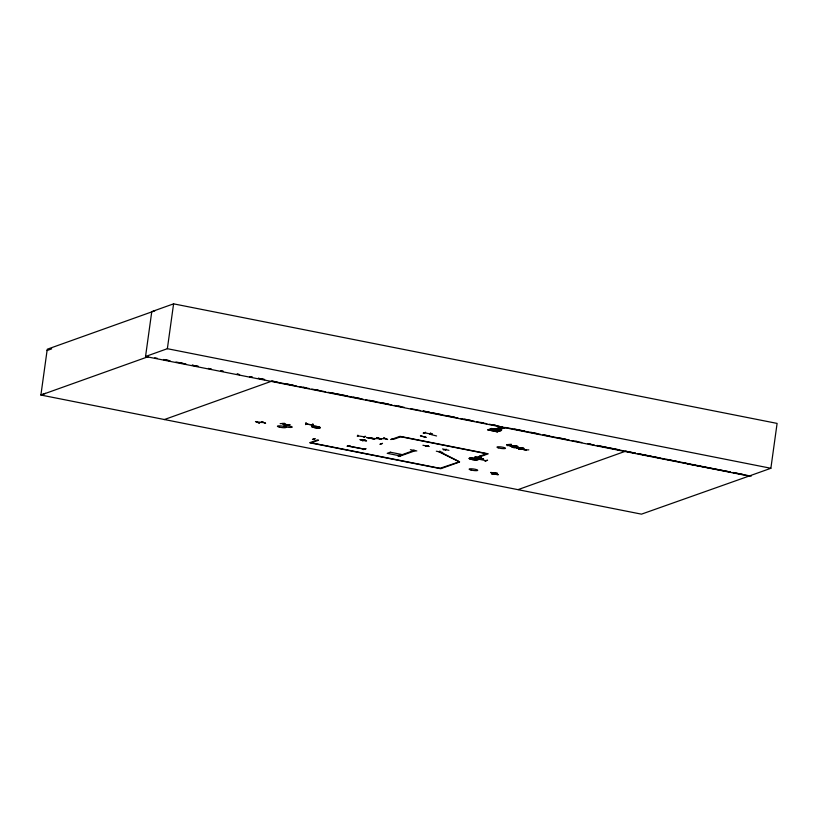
<?xml version="1.0" encoding="UTF-8"?>
<svg xmlns="http://www.w3.org/2000/svg" width="818" height="818" viewBox="0 0 818 818"><rect width="100%" height="100%" fill="white"/><g stroke="black" fill="none" stroke-linecap="round" stroke-linejoin="round"><path stroke-width="1.23" d="M431.066 434.583L436.577 435.963M477.006 458.54L483.489 458.97M483.571 459.133L476.904 458.509M366.423 437.466L372.844 438.714M442.538 448.959L448.939 450.329M498.182 474.706L491.352 473.755L498.162 474.624M145.543 356.505L151.77 311.638L173.59 303.846L777.1 423.407L770.873 468.274L749.053 476.066L145.543 356.505L167.363 348.703L770.873 468.274M167.363 348.703L173.59 303.846M306.044 423.366C305.411 425.084 306.055 422.303 306.627 423.683M306.505 423.489L306.535 424.153L306.525 423.427L305.564 423.387M380.554 439.297L376.842 437.507M430.278 433.254C430.922 434.573 430.544 432.139 430.411 433.898M430.902 433.387L430.749 434.031L430.994 433.346M439.522 451.833L439.644 451.178L439.777 451.884M439.501 468.458L459.552 461.781L440.145 451.884L440.217 451.321M513.99 446.301C514.655 447.824 513.183 445.83 509.369 445.616M513.909 446.955L513.745 446.291L514.389 446.423L514.348 447.109L509.921 445.779M515.647 446.689L515.841 446.045M516.015 446.025L515.892 446.679M516.986 447.241C515.156 448.714 517.804 446.393 516.23 447.773L520.718 449.092M516.894 447.896L516.598 447.109M516.669 447.896L516.526 447.098M516.72 447.906L516.925 447.211M687.273 463.826L730.576 472.027M749.053 476.066L641.476 514.154L40.9 395.033L47.25 349.235L154.878 310.779M490.718 472.487L497.559 473.366L490.759 472.456M360.094 439.726L366.587 440.902L360.145 439.675M436.321 451.209L442.743 452.497M306.004 423.07L305.666 424.614L305.584 423.346M312.548 424.951L305.83 424L312.568 424.951M426.004 437.303L420.411 435.841L426.004 437.323M410.401 449.706L416.822 450.953M474.88 456.996L481.536 457.63L474.982 457.098M362.783 440.728L365.084 439.951M281.944 423.56L287.006 425.053M282.159 423.499L287.261 425.053M507.017 445.595L511.904 445.503M517.518 446.372L512.651 446.567L517.763 446.352M518.663 447.569L513.837 447.835M518.786 448.469L523.898 448.274L519.021 448.499M255.451 421.577L259.5 423.111L255.748 421.505M370.718 437.712L374.767 439.256L371.035 437.732M381.321 439.327L377.579 437.814M377.824 437.804L381.556 439.317M280.155 423.683L284.48 423.284M357.272 436.239L357.865 435.145M363.673 436.669C366.842 437.231 355.39 435.421 358.356 435.912M314.797 438.632L312.435 439.46L315.094 438.642M365.687 448.714L363.335 449.552L365.963 448.734M393.427 438.714L390.799 439.532L393.509 438.785M423.305 433.1L425.667 432.354L423.325 433.07M443.693 450.033L446.342 449.256M478.101 459.706L480.728 458.918M493.98 472.968L494.91 474.256M491.577 428.438L492.283 428.571L488.049 430.064M489.225 430.196C500.851 427.139 488.193 429.583 489.685 430.288M493.99 428.929L493.295 428.785M491.751 430.8L495.575 428.969L496.393 429.266M494.941 431.413L499.859 430.084L494.992 431.444M497.487 429.511L492.733 430.984M496.311 429.266L502.661 427.027L491.004 430.636L502.037 426.904M498.09 429.47L504.195 427.344M497.078 431.843L496.843 431.7M498.274 429.654L505.248 427.548L498.52 429.716M47.076 350.544L51.667 348.857M45.491 393.346L40.9 395.033L148.528 356.566M518.172 489.583L625.801 451.127M164.203 419.603L272.077 381.045L277.077 382.037M310.86 442.978L318.57 440.217L317.323 439.972L309.613 442.732L440.749 468.714L459.604 461.976L438.939 451.822L440.145 451.884M401.229 436.587L393.519 439.338L392.272 439.092L399.982 436.331L488.234 453.816L480.524 456.577L479.276 456.332L486.986 453.571M429.879 434.419L432.456 433.693M489.348 430.329L493.868 428.796M495.268 429.041L501.608 426.832M497.528 429.522L493.009 431.055L497.661 429.644M498.898 429.787L505.166 427.548M495.534 431.434L499.42 430.012M501.045 430.217L496.659 431.761L501.444 430.288M497.129 431.863L501.598 430.421M362.609 440.79L365.114 439.91M382.374 443.366L380.063 444.205M382.517 443.438L380.186 444.266M313.938 439.154L314.603 439.225M348.427 445.922L347.251 446.025L365.544 449.368M349.92 445.554L347.231 446.362L349.583 445.544M392.354 439.215L392.967 439.348M429.245 446.516L422.926 445.268M413.489 450.34L414.02 450.34M425.779 445.953L426.147 446.004M428.008 445.554L425.687 446.393M398.673 455.933L414.174 450.37L415.421 450.626L400.002 456.137L398.55 455.902L399.174 456.045M428.274 445.626L425.585 446.423L427.947 445.606M398.192 456.393L400.544 455.575M398.478 456.475L400.483 455.626M445.411 449.736L445.963 449.849L445.196 449.757M478.898 456.424L479.542 456.556M487.589 460.309L484.869 461.076L487.283 460.176M366.413 437.436L372.844 438.755M284.552 424.256L284.92 424.194M285.39 424.337L284.909 424.358M491.822 428.499L487.548 429.869M495.238 431.505L495.677 431.577M257.568 422.323L263.263 422.425M263.365 422.497L257.701 422.385M378.662 438.642L372.896 438.468M379.746 438.581L385.503 438.775M478.111 457.364L480.023 458.755M289.869 424.849L285.226 425.176L289.889 424.562M511.72 446.219L516.782 446.127L511.649 446.25M514.317 446.74L516.751 446.638L511.884 447.129M512.109 447.272L516.966 447.078M520.064 448.059L519.614 447.927M517.794 448.131L522.855 448.029L517.988 448.223M521.884 448.632L526.383 449.972M523.898 449.992L528.796 449.859M479.675 459.368L485.943 460.667M380.493 439.358L376.842 437.804M314.552 439.266L314.051 439.174M513.96 446.147L509.195 444.655L514.062 446.311M515.432 446.546L520.248 448.049M526.056 449.951L521.393 448.489M519.972 448.049L515.258 446.567M516.434 447.753L521.158 449.235M365.104 436.291L364.112 437.364L365.104 436.28M430.759 434.031L424.491 432.794M154.766 357.803L157.261 358.304M163.498 359.542L169.745 360.779M175.982 362.006L185.962 363.99M192.21 365.227L198.447 366.464L192.261 365.206M210.921 368.938L208.426 368.437L210.972 368.918M220.911 370.912L223.406 371.403L220.952 370.902M237.138 374.123L239.633 374.624L237.159 374.112M287.077 384.02L293.325 385.258M303.325 387.241L305.83 387.732M315.83 389.716L318.325 390.206M332.077 392.937L334.572 393.427M337.077 393.928L347.077 395.902M353.325 397.149L359.572 398.386M369.572 400.36L375.82 401.597M382.067 402.845L388.325 404.082M398.325 406.055L400.82 406.556M423.315 411.014L429.573 412.252M432.068 412.742L442.068 414.726M448.315 415.963L454.563 417.2M464.563 419.184L470.82 420.421M480.81 422.405L483.315 422.896M493.315 424.879L495.81 425.37M514.563 429.092L524.563 431.066M530.81 432.303L537.058 433.55M543.316 434.787L549.563 436.025M559.563 437.998L565.811 439.246M575.811 441.219L578.306 441.72M588.306 443.693L590.811 444.194M597.058 445.432L607.058 447.415M609.553 447.906L619.553 449.89M271.821 381.137L296.822 386.096M299.327 386.587L309.327 388.57M311.822 389.061L325.574 391.791M328.069 392.282L363.069 399.215M365.564 399.716L391.822 404.91M394.317 405.411L404.317 407.384M410.564 408.622L420.564 410.605M423.07 411.106L458.06 418.039M460.565 418.53L474.317 421.25M476.812 421.751L486.812 423.734M489.307 424.225L499.307 426.209M505.565 427.446L540.555 434.378M543.06 434.869L569.308 440.074M571.802 440.565L581.803 442.548M588.05 443.785L594.308 445.023M596.803 445.524L624.308 450.974M637.907 453.663L647.795 455.626M650.259 456.117L660.146 458.07M662.621 458.561L672.498 460.524M674.973 461.004L686.097 463.213M733.04 472.518L742.928 474.471M400.779 436.74L486.536 453.734M311.31 442.814L439.951 468.305M163.58 359.511L169.817 360.748M179.796 362.732L182.291 363.223M638.02 453.693L651.741 456.413M654.236 456.914L664.216 458.888M666.711 459.389L676.68 461.372M682.918 462.61L730.31 472.017M732.805 472.507L747.764 475.483M749.012 475.728L751.19 476.158M480.831 456.147L478.479 456.965L480.892 456.096M347.773 445.851L364.828 449.235M494.276 472.988L494.921 474.246M282.711 423.53L288.028 424.971M515.861 446.25L517.733 446.843M383.683 437.927L387.65 439.501L383.908 437.947M478.479 457.405L480.33 458.765M523.765 449.194L518.632 449.338L523.551 449.062M312.824 424.031L312.875 425.636L312.875 424.072M511.465 444.43L506.587 444.655L511.475 444.43M390.339 452.211L387.221 453.325L398.121 455.493L401.239 454.379L390.339 452.211M265.543 423.223L261.494 421.71L265.553 423.213M252.108 377.088L249.613 376.597L252.128 377.088M264.592 379.562L258.355 378.325L264.592 379.562M635.433 453.172L625.555 451.219L635.525 453.203M498.213 447.835A4.315 0.746 7.9 0 0 505.371 448.469A4.315 0.746 7.9 0 0 500.176 446.843A4.315 0.746 7.9 0 0 498.213 447.835M471.015 470.023A4.315 0.746 7.9 0 0 477.712 470.36A4.315 0.746 7.9 0 0 471.628 468.796A4.315 0.746 7.9 0 0 471.015 470.023M279.286 427.088A4.315 0.746 7.9 0 0 285.983 427.425A4.315 0.746 7.9 0 0 279.909 425.861A4.315 0.746 7.9 0 0 279.286 427.088M285.543 426.802A4.315 0.746 7.9 0 0 292.241 427.139A4.315 0.746 7.9 0 0 286.167 425.585A4.315 0.746 7.9 0 0 285.543 426.802M313.55 427.385A4.305 0.746 7.9 0 0 320.227 427.732A4.305 0.746 7.9 0 0 314.163 426.168A4.305 0.746 7.9 0 0 313.55 427.385A4.315 0.746 7.9 0 0 320.237 427.742A4.315 0.746 7.9 0 0 314.163 426.178A4.315 0.746 7.9 0 0 313.539 427.405M470.984 459.276A4.305 0.746 7.9 0 0 477.671 459.624A4.305 0.746 7.9 0 0 471.597 458.06A4.305 0.746 7.9 0 0 470.984 459.276M470.984 459.297A4.315 0.746 7.9 0 0 477.671 459.634A4.315 0.746 7.9 0 0 471.597 458.07A4.315 0.746 7.9 0 0 470.984 459.297"/></g></svg>
